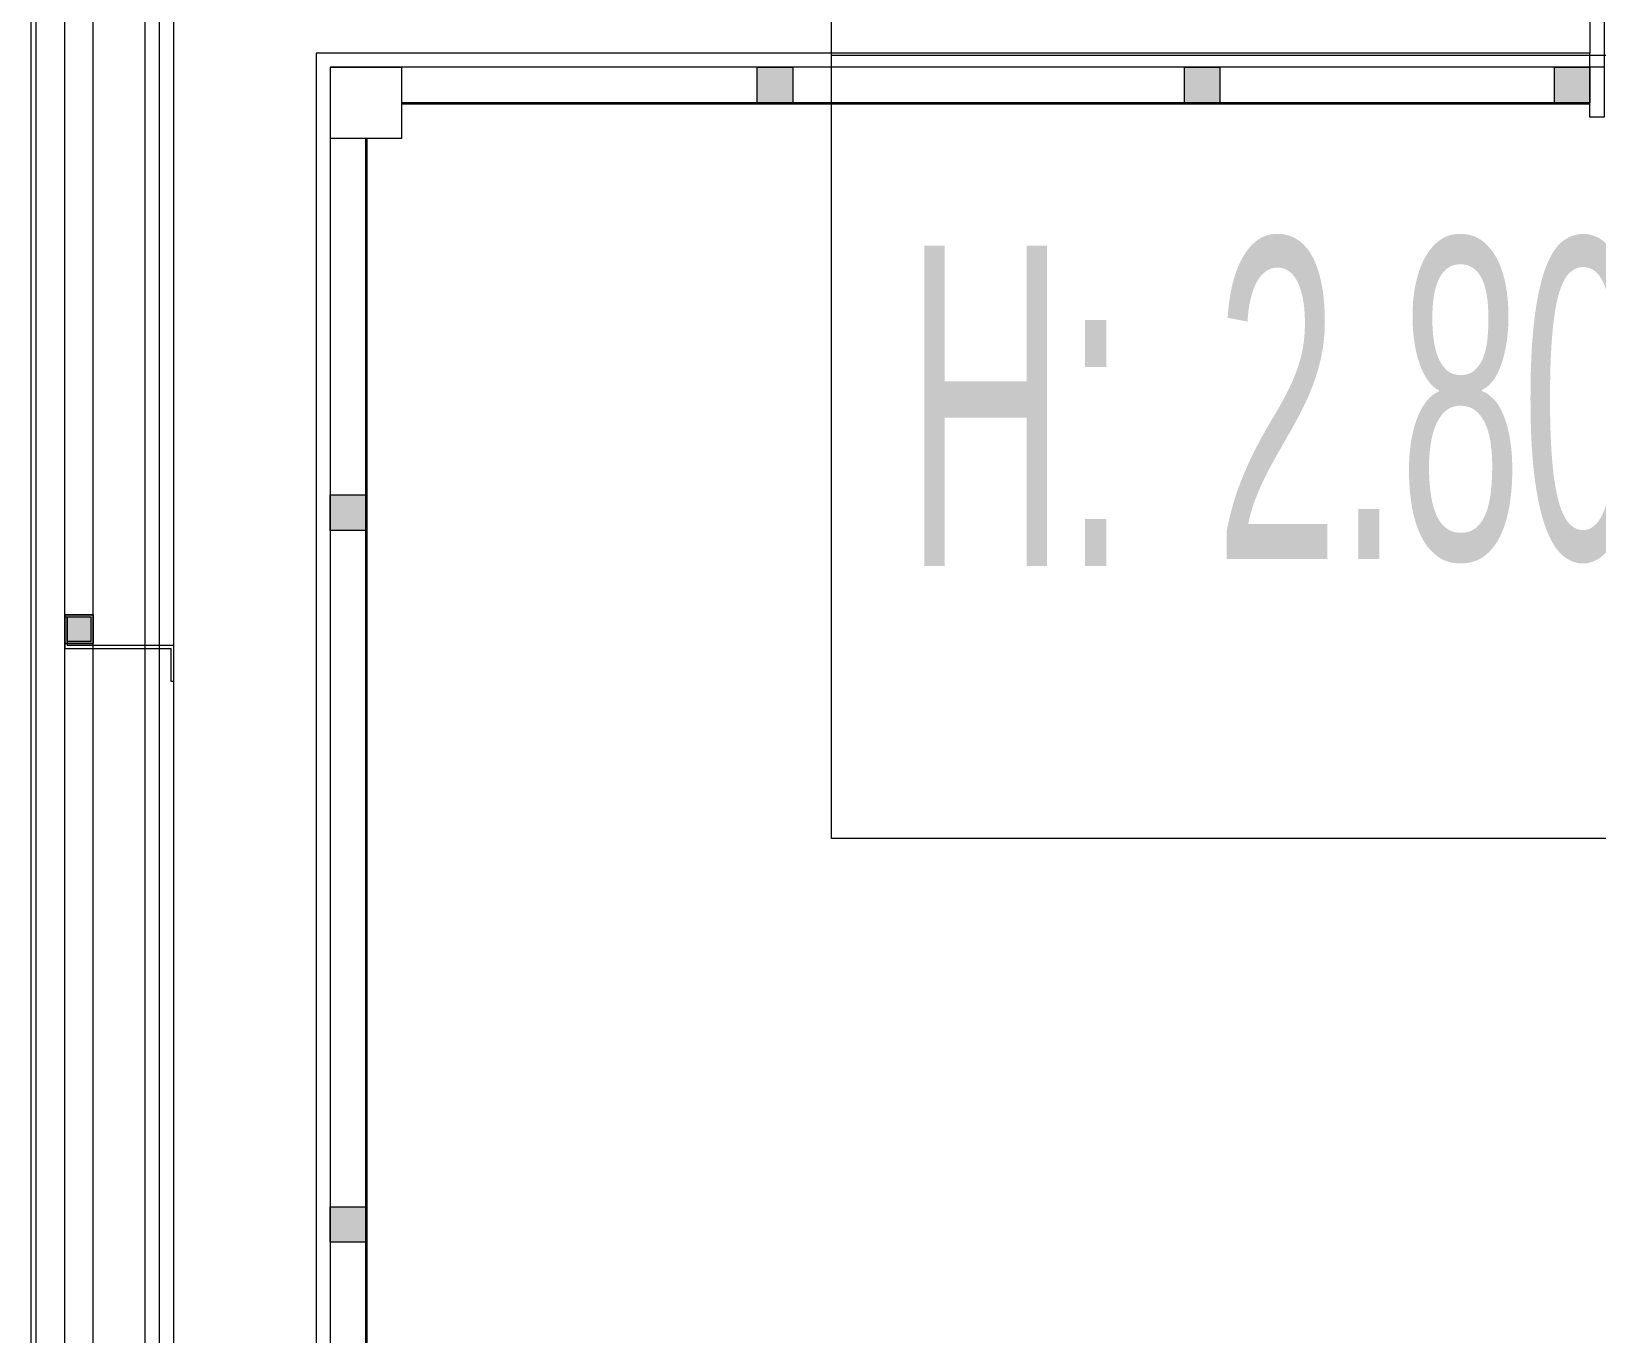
# Model space of a CAD drawing. Extents: x -9058 to 11890, y 0 to 4205.
# Drawn here: x 1745.1 to 1965, y 2493 to 2676 of the extents above; entities that cross this region are included whole.
import ezdxf
from ezdxf.enums import TextEntityAlignment as Align

# ---------------------------------------------------------------- set-up
doc = ezdxf.new("R2010")
doc.units = 0
doc.header["$MEASUREMENT"] = 0
doc.layers.get('0').update_dxf_attribs({"color": 9, "lineweight": 9})
for name, color, linetype, lineweight in [('10', 9, 'Continuous', 9), ('M-TEFRIS2-015', 129, 'Continuous', 9), ('M-TEFRIS2-015 @ 20', 129, 'Continuous', 9)]:
    doc.layers.add(name, color=color, linetype=linetype, lineweight=lineweight)
doc.styles.add('Arial', font='arial.ttf', dxfattribs={"height": 2.5})
doc.styles.add('MuuM_TEXT-STANDART', font='ARIALN.TTF')

# ---------------------------------------------------------------- blocks, each defined once
blk = doc.blocks.new('p-s-profil')
at = {"layer": '10'}
blk.add_lwpolyline([(9, 15.3), (4.6, 15.3), (4.6, 0.4), (0, 0.4), (0, 0), (5, 0), (5, 14.9), (9, 14.9), (9, 15.3)], dxfattribs=at)
blk.add_lwpolyline([(9, 15.3), (4.6, 15.3), (4.6, 0.4), (0, 0.4), (0, 0), (5, 0), (5, 14.9), (9, 14.9), (9, 15.3)], dxfattribs=at)
blk = doc.blocks.new('p-kutu_profil_40x40')
h = blk.add_hatch(color=256)
h.dxf.hatch_style = 1
h.paths.add_polyline_path([(0, 0), (4, 0), (4, 4), (0, 4)])
h = blk.add_hatch(color=255)
h.dxf.hatch_style = 1
h.paths.add_polyline_path([(0, 0), (4, 0), (4, 4), (0, 4)])
blk.add_lwpolyline([(0, 0), (4, 0), (4, 4), (0, 4)], close=True)
at = {"layer": '10'}
for points in [[(0, 4), (4, 4), (4, 0), (0, 0)], [(0, 4), (4, 4), (4, 0), (0, 0)], [(0, 0), (4, 0), (4, 4), (0, 4)], [(0.3, 3.7), (3.7, 3.7), (3.7, 0.3), (0.3, 0.3)], [(0.3, 3.7), (3.7, 3.7), (3.7, 0.3), (0.3, 0.3)]]:
    blk.add_lwpolyline(points, close=True, dxfattribs=at)
blk = doc.blocks.new('prf-10x10')
h = blk.add_hatch(color=255)
h.dxf.hatch_style = 1
h.paths.add_polyline_path([(-5, -5), (5, -5), (5, 5), (-5, 5)])
at = {"layer": '10'}
blk.add_lwpolyline([(-5, -5), (5, -5), (5, 5), (-5, 5)], close=True, dxfattribs=at)
blk = doc.blocks.new('0a_roomno2')
blk.add_lwpolyline([(30, -16), (0, -16), (0, 0), (30, 0)], close=True)
blk.add_lwpolyline([(12, -10.5), (0, -10.5)])
at = {"style": 'MuuM_TEXT-STANDART', "width": 0.6}
blk.add_text('H:', height=2.25, dxfattribs=at).set_placement((0.525, -12.962), align=Align.MIDDLE_LEFT)
at = {"style": 'Arial'}
blk.add_attdef('ODANO', (0, 1.505), '', height=3, dxfattribs=at)
blk.add_attdef('MEKANADI', text='', height=3, dxfattribs=at).set_placement((0.525, -4.75), align=Align.BOTTOM_LEFT)
at = {"style": 'MuuM_TEXT-STANDART', "width": 0.6}
for tag, p in [('YER01', (15, -7)), ('TAVAN01', (20.625, -7)), ('DUVAR01', (26.25, -7)), ('YER02', (15, -10.375)), ('TAVAN02', (20.625, -10.375)), ('DUVAR02', (26.25, -10.375)), ('YER03', (15, -13.75)), ('TAVAN03', (20.625, -13.75)), ('DUVAR03', (26.25, -13.75))]:
    blk.add_attdef(tag, text='', height=2.25, dxfattribs=at).set_placement(p, align=Align.MIDDLE_CENTER)
at = {"style": 'MuuM_TEXT-STANDART'}
blk.add_attdef('M2', text='', height=2.25, dxfattribs=at).set_placement((1.323, -7.805), align=Align.MIDDLE_LEFT)
at = {"style": 'MuuM_TEXT-STANDART', "width": 0.6}
blk.add_attdef('TEMIZTAVANYUKSEKLIGI', text='', height=2.25, dxfattribs=at).set_placement((2.7, -13.162), align=Align.MIDDLE_LEFT)
blk = doc.blocks.new('*U682')
at = {"layer": 'M-TEFRIS2-015 @ 20'}
ref = blk.add_blockref('0a_roomno2', (1857.47, 2882.62), dxfattribs=dict(at, xscale=20, yscale=20, zscale=20))
ref.add_attrib('TEMIZTAVANYUKSEKLIGI', '2.80 m', dxfattribs={"layer": '0', "height": 45, "style": 'MuuM_TEXT-STANDART', "width": 0.6}).set_placement((1911.47, 2624.38), align=Align.MIDDLE_LEFT)

msp = doc.modelspace()

# ---------------------------------------------------------------- linework, layer by layer
at = {"layer": 'M-TEFRIS2-015'}
for points in [[(1765.06, 2316.02), (1765.06, 2718.79)], [(1745.06, 2319.53), (1745.06, 2715.87)], [(1745.76, 2319.53), (1745.76, 2715.87)], [(1749.76, 2317.02), (1749.76, 2715.87)], [(1753.76, 2317.02), (1753.76, 2715.87)], [(1761.06, 2316.42), (1761.06, 2715.87)], [(1763.06, 2316.42), (1763.06, 2715.87)], [(1787.06, 2715.87), (1787.06, 2689.95), (1966.04, 2689.95), (1966.04, 2670.95), (1787.06, 2670.95), (1787.06, 2305.13), (1765.06, 2305.13)], [(1966.04, 2670.95), (1966.04, 2663.95), (1964.04, 2663.95), (1964.04, 2672.95)], [(1787.06, 2670.95), (1797.06, 2670.95), (1797.06, 2660.95), (1787.06, 2660.95)], [(1964.04, 2665.95), (1797.06, 2665.95)], [(1964.04, 2665.75), (1797.06, 2665.75)], [(1765.06, 2302.82), (1792.06, 2302.82), (1792.06, 2660.95)], [(1765.06, 2302.62), (1792.26, 2302.62), (1792.26, 2660.95)]]:
    msp.add_lwpolyline(points, dxfattribs=at)
msp.add_lwpolyline([(1785.06, 2687.95), (1964.04, 2687.95), (1964.04, 2672.95), (1785.06, 2672.95), (1785.06, 2311.12), (1765.06, 2311.12), (1765.06, 2715.87), (1785.06, 2715.87), (1785.06, 2687.95)], close=True, dxfattribs=at)

# ---------------------------------------------------------------- block references
at = {"layer": 'M-TEFRIS2-015', "color": 6}
msp.add_blockref('*U682', (0, 0), dxfattribs=at)
at = {"layer": 'M-TEFRIS2-015', "extrusion": (0, 0, -1), "xscale": 0.5, "yscale": 0.5, "zscale": -1, "rotation": 270}
for p in [(-1849.56, 2668.45), (-1909.56, 2668.45), (-1961.54, 2668.45), (-1789.56, 2608.37), (-1789.56, 2508.37)]:
    msp.add_blockref('prf-10x10', p, dxfattribs=at)
at = {"layer": 'M-TEFRIS2-015', "extrusion": (0, 0, -1), "zscale": -1, "rotation": 270}
msp.add_blockref('p-kutu_profil_40x40', (-1753.76, 2594.02), dxfattribs=at)
at = {"layer": 'M-TEFRIS2-015', "rotation": 90}
msp.add_blockref('p-s-profil', (1765.06, 2584.72), dxfattribs=at)

doc.saveas('drawing.dxf')
